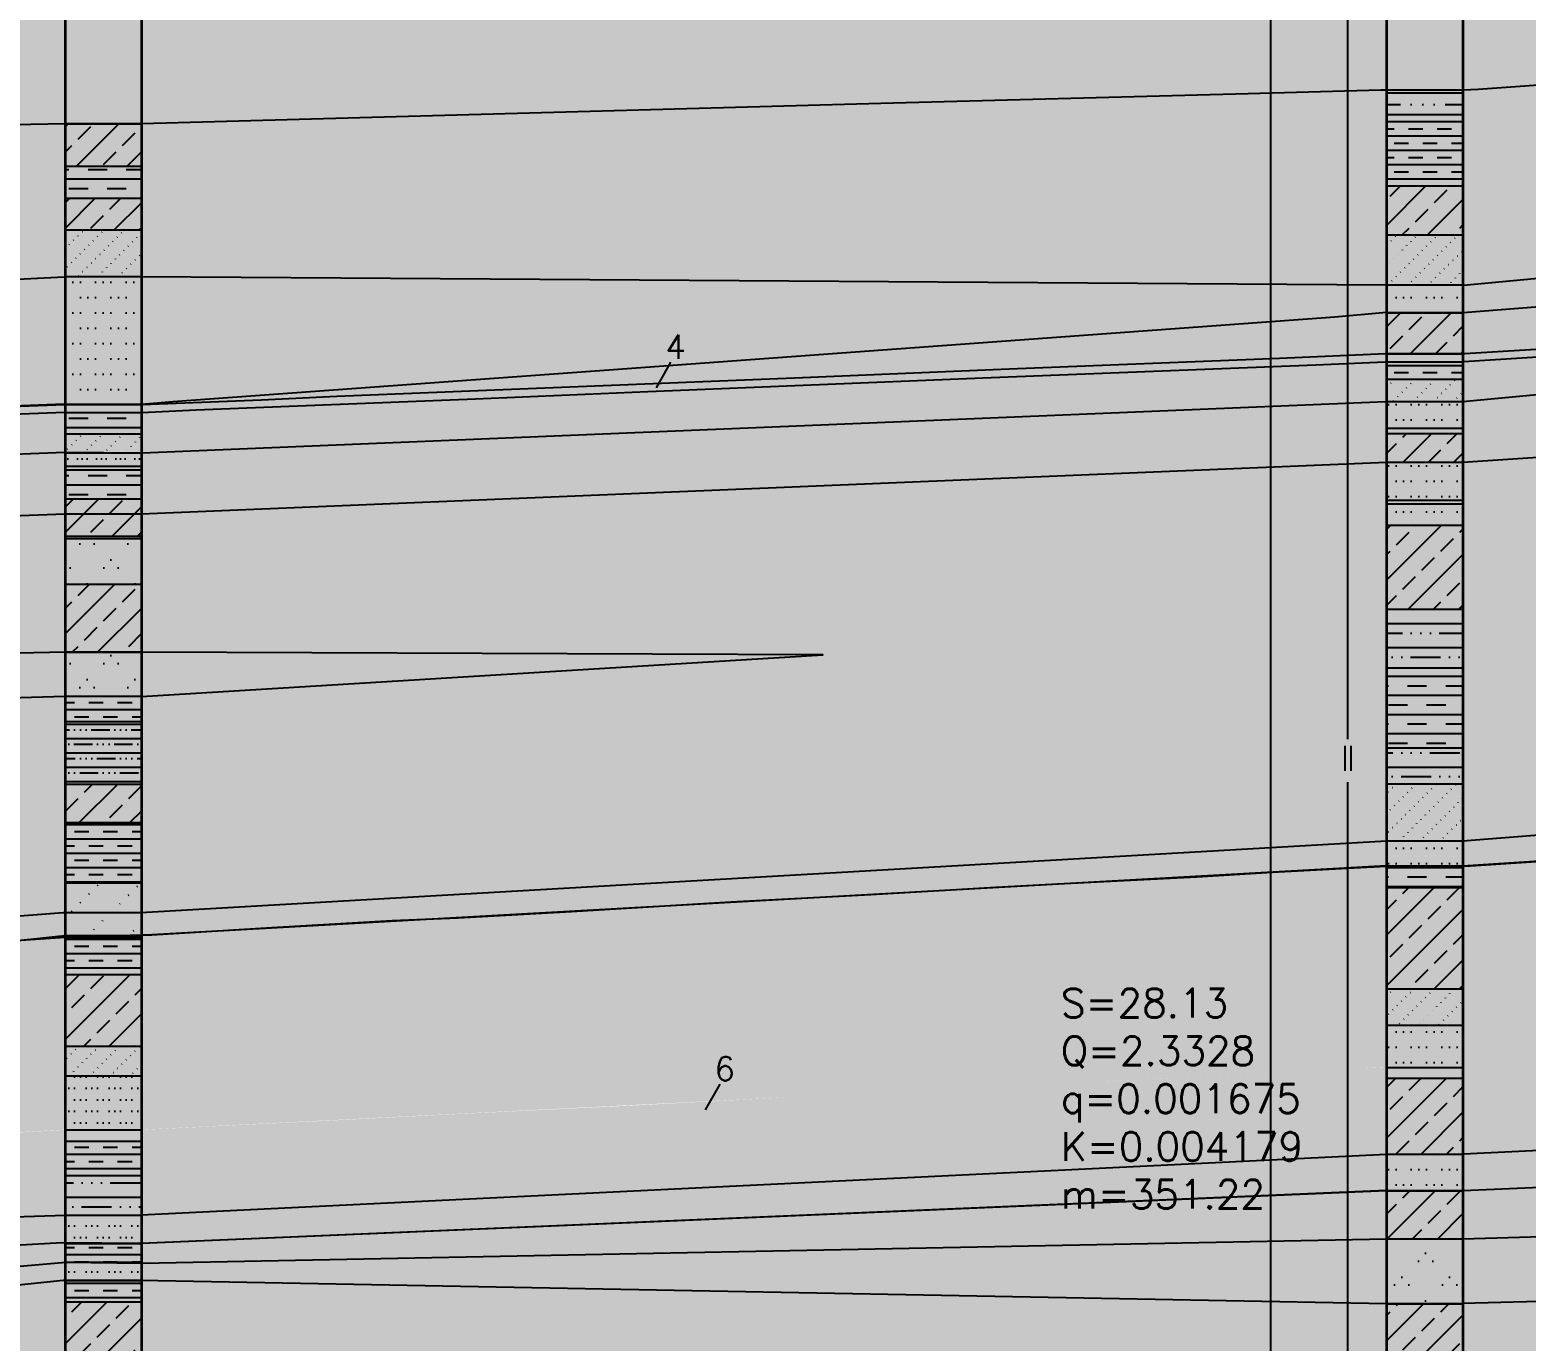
# Model space of a CAD drawing. Header units: millimetres. Extents: x 1392 to 3648, y 316 to 852.
# Drawn here: x 1518.6 to 1675.1, y 393.4 to 530.5 of the extents above; entities that cross this region are included whole.
import ezdxf

# ---------------------------------------------------------------- set-up
doc = ezdxf.new("R2010")
doc.units = ezdxf.units.MM
for name, color, linetype in [('图例', 250, 'Continuous'), ('地层', 5, 'Continuous'), ('基岩承压含水层', 131, 'Continuous'), ('煤层', 250, 'Continuous'), ('钻孔', 250, 'Continuous')]:
    doc.layers.add(name, color=color, linetype=linetype)
doc.layers.add('隔水层', color=21, linetype='Continuous', true_color=0xffab57)
doc.styles.get("Standard").update_dxf_attribs({"font": 'txt', "bigfont": 'gbcbig.shx'})
pattern_1 = [(45, (1387.0476, 310.902), (-2.65165, 2.65165), []), (45, (1389.6993, 310.902), (-2.65165, 2.65165), [1.875, -0.9375])]
pattern_2 = [(0, (1387.0476, 316.902), (0, 6), [6, 0]), (0, (1391.2476, 311.652), (0, 6), [1.5, -4.5]), (0, (1391.2476, 314.652), (0, 6), [1.5, -4.5]), (0, (1387.0476, 312.402), (0, 6), [6, 0]), (0, (1387.0476, 315.402), (0, 6), [6, 0]), (0, (1387.0476, 313.902), (0, 6), [6, 0]), (0, (1388.2476, 311.652), (0, 6), [1.5, -4.5]), (0, (1387.0476, 313.152), (0, 6), [1.2, -4.8]), (0, (1389.7476, 313.152), (0, 6), [1.5, -4.5]), (0, (1388.2476, 314.652), (0, 6), [1.5, -4.5]), (0, (1387.0476, 316.152), (0, 6), [1.2, -4.8]), (0, (1389.7476, 316.152), (0, 6), [1.5, -4.5]), (0, (1392.7476, 313.152), (0, 6), [0.3, -5.7]), (0, (1392.7476, 316.152), (0, 6), [0.3, -5.7])]
pattern_3 = [(0, (1387.6476, 311.802), (1.2, 1.2), [0, -2.4]), (0, (1388.2476, 311.802), (1.2, 1.2), [0, -2.4]), (0, (1388.8476, 311.802), (1.2, 1.2), [0, -2.4])]
pattern_4 = [(0, (1387.0476, 310.902), (0, 2.5), []), (0, (1389.0476, 312.402), (3, 2.5), [3, -4]), (0, (1393.0476, 312.402), (3, 2.5), [0, -1, 0, -1, 0, -1])]
pattern_5 = [(45, (1387.0476, 310.902), (-0.707107, 1.4142136), [0.04, -0.6])]
pattern_6 = [(0, (1388.7976, 311.732), (2.5, 2.5), [0, -5]), (0, (1390.2976, 311.732), (2.5, 2.5), [0, -5]), (0, (1389.5476, 312.562), (2.5, 2.5), [0, -5])]
pattern_7 = [(0, (1387.048, 318.902), (0, 8), [8, 0]), (0, (1392.648, 311.902), (0, 8), [2, -6]), (0, (1392.648, 315.902), (0, 8), [2, -6]), (0, (1387.048, 312.902), (0, 8), [8, 0]), (0, (1387.048, 316.902), (0, 8), [8, 0]), (0, (1387.048, 314.902), (0, 8), [8, 0]), (0, (1388.648, 311.902), (0, 8), [2, -6]), (0, (1387.048, 313.902), (0, 8), [1.6, -6.4]), (0, (1390.648, 313.902), (0, 8), [2, -6]), (0, (1388.648, 315.902), (0, 8), [2, -6]), (0, (1387.048, 317.902), (0, 8), [1.6, -6.4]), (0, (1390.648, 317.902), (0, 8), [2, -6]), (0, (1394.648, 313.902), (0, 8), [0.4, -7.6]), (0, (1394.648, 317.902), (0, 8), [0.4, -7.6])]
pattern_8 = [(0, (1387.8476, 312.102), (1.6, 1.6), [0, -3.2]), (0, (1388.6476, 312.102), (1.6, 1.6), [0, -3.2]), (0, (1389.4476, 312.102), (1.6, 1.6), [0, -3.2])]

msp = doc.modelspace()

# ---------------------------------------------------------------- hatches: boundary and pattern name
at = {"layer": '图例'}
h = msp.add_hatch(dxfattribs=at)
h.set_pattern_fill('ANSI33', color=256, scale=15, style=0)
h.set_pattern_definition(pattern_1)
h.paths.add_polyline_path([(1530.27, 520.67), (1522.25, 520.67), (1522.25, 516.25), (1530.27, 516.25)])
h = msp.add_hatch(dxfattribs=at)
h.set_pattern_fill('ANSI33', color=256, scale=15, style=0)
h.set_pattern_definition(pattern_1)
h.paths.add_polyline_path([(1660.45, 514.19), (1660.45, 509.06), (1668.49, 509.06), (1668.49, 514.19)])
h = msp.add_hatch(dxfattribs=at)
h.set_pattern_fill('ANSI33', color=256, scale=15, style=0)
h.set_pattern_definition(pattern_1)
h.paths.add_polyline_path([(1530.27, 509.58), (1530.27, 512.91), (1522.25, 512.91), (1522.25, 509.58)])
h = msp.add_hatch(dxfattribs=at)
h.set_pattern_fill('ANSI33', color=256, scale=15, style=0)
h.set_pattern_definition(pattern_1)
h.paths.add_polyline_path([(1668.49, 496.66), (1668.49, 500.92), (1660.45, 500.92), (1660.45, 496.66)])
h = msp.add_hatch(dxfattribs=at)
h.set_pattern_fill('ANSI33', color=256, scale=15, style=0)
h.set_pattern_definition(pattern_1)
h.paths.add_polyline_path([(1668.45, 485.28), (1668.49, 485.28), (1668.49, 488.3), (1660.45, 488.3), (1660.45, 485.28)])
h = msp.add_hatch(dxfattribs=at)
h.set_pattern_fill('ANSI33', color=256, scale=15, style=0)
h.set_pattern_definition(pattern_1)
h.paths.add_polyline_path([(1522.25, 481.47), (1522.25, 477.56), (1530.27, 477.56), (1530.27, 481.47)])
h = msp.add_hatch(dxfattribs=at)
h.set_pattern_fill('ANSI33', color=256, scale=15, style=0)
h.set_pattern_definition(pattern_1)
h.paths.add_polyline_path([(1660.45, 469.9), (1668.49, 469.9), (1668.49, 478.7), (1660.45, 478.7)])
h = msp.add_hatch(dxfattribs=at)
h.set_pattern_fill('ANSI33', color=256, scale=15, style=0)
h.set_pattern_definition(pattern_1)
h.paths.add_polyline_path([(1530.27, 465.4), (1530.27, 472.52), (1522.25, 472.52), (1522.25, 465.4)])
h = msp.add_hatch(dxfattribs=at)
h.set_pattern_fill('ANSI33', color=256, scale=15, style=0)
h.set_pattern_definition(pattern_1)
h.paths.add_polyline_path([(1530.27, 451.59), (1522.25, 451.59), (1522.25, 447.59), (1530.27, 447.59)])
h = msp.add_hatch(dxfattribs=at)
h.set_pattern_fill('ANSI33', color=256, scale=15, style=0)
h.set_pattern_definition(pattern_1)
h.paths.add_polyline_path([(1668.49, 430.21), (1668.49, 440.81), (1660.45, 440.81), (1660.45, 430.21)])
h = msp.add_hatch(dxfattribs=at)
h.set_pattern_fill('ANSI33', color=256, scale=15, style=0)
h.set_pattern_definition(pattern_1)
h.paths.add_polyline_path([(1530.27, 431.69), (1522.25, 431.69), (1522.25, 424.2), (1530.28, 424.2)])
h = msp.add_hatch(dxfattribs=at)
h.set_pattern_fill('ANSI33', color=256, scale=15, style=0)
h.set_pattern_definition(pattern_1)
h.paths.add_polyline_path([(1660.45, 412.91), (1668.49, 412.91), (1668.49, 420.87), (1660.45, 420.87)])
h = msp.add_hatch(dxfattribs=at)
h.set_pattern_fill('ANSI33', color=256, scale=15, style=0)
h.set_pattern_definition(pattern_1)
h.paths.add_polyline_path([(1660.45, 409.08), (1660.45, 404.06), (1668.49, 404.06), (1668.49, 409.08)])
h = msp.add_hatch(dxfattribs=at)
h.set_pattern_fill('ANSI33', color=256, scale=15, style=0)
h.set_pattern_definition(pattern_1)
h.paths.add_polyline_path([(1530.28, 391.94), (1530.28, 397.47), (1522.25, 397.47), (1522.25, 391.94)])
h = msp.add_hatch(dxfattribs=at)
h.set_pattern_fill('ANSI33', color=256, scale=15, style=0)
h.set_pattern_definition(pattern_1)
h.paths.add_polyline_path([(1668.49, 391.55), (1668.49, 397.27), (1660.45, 397.27), (1660.45, 391.55)])
at = {"layer": '基岩承压含水层'}
for points in [[(1474.77, 502.3), (1522.15, 504.67), (1530.25, 504.7), (1660.45, 503.85), (1668.5, 503.79), (1798.37, 516), (1806.55, 516), (2006.58, 521.87), (2014.07, 521.9), (2159.89, 531.09), (2167.95, 531.11), (2189.82, 531.08), (2197.89, 531.09), (2213.7, 531.32), (2214, 531.32), (2214, 527.36), (2190.83, 525.88), (2167.9, 524.41), (2159.87, 524.39), (2140.13, 523.48), (2112.61, 522.16), (2014.07, 517.39), (2006, 517.37), (1806.47, 511.11), (1798.44, 511.08), (1668.47, 500.92), (1660.44, 500.93), (1655.04, 500.47), (1579.6, 494.93), (1533.51, 491.6), (1530.25, 491.32), (1522.16, 491.34), (1474.77, 489.52)], [(1920.55, 509.02), (1798.49, 503.9), (1668.45, 491.62), (1660.37, 491.62), (1530.34, 486.27), (1522.22, 486.32), (1474.77, 484.49), (1474.77, 483.11), (1522.18, 484.88), (1530.25, 484.86), (1595.3, 486.86), (1648.97, 488.52), (1660.4, 488.84), (1668.48, 488.84), (1798.49, 498.31), (1806.55, 498.31)], [(2094.86, 506.98), (2014.04, 500.91), (2006.04, 500.91), (1806.49, 493.98), (1798.49, 493.98), (1668.45, 485.28), (1660.45, 485.28), (1530.25, 479.89), (1522.24, 479.88), (1474.76, 478.11), (1474.77, 467.16), (1522.24, 468.06), (1530.3, 468.11), (1660.45, 478.7), (1668.49, 478.68), (1798.49, 488.79), (1806.47, 488.79), (1918.35, 486.31), (1806.49, 476.1), (1798.4, 476.08), (1716.76, 470.72), (1798.49, 471.32), (1806.49, 471.32), (2005.93, 477.65), (2014.13, 477.71), (2094.16, 484.25)], [(2093.88, 475.25), (2014.05, 469.79), (2006.01, 469.79), (1806.49, 455.96), (1798.47, 455.95), (1668.45, 445.69), (1660.45, 445.69), (1530.18, 438.18), (1522.04, 438.18), (1474.77, 434.58), (1474.77, 432.35), (1522.25, 435.57), (1531.32, 435.87), (1660.47, 443.07), (1668.45, 443.05), (1798.49, 451.52), (1806.49, 451.52), (2006.06, 461.27), (2014.07, 461.3), (2093.88, 465.07)], [(1474.77, 464.42), (1474.77, 459.38), (1522.23, 460.82), (1530.26, 460.78), (1601.5, 465.14), (1530.25, 465.4), (1522.25, 465.4)], [(1474.77, 401), (1474.77, 405), (1522.3, 406.53), (1530.21, 406.56), (1660.47, 412.93), (1668.51, 412.94), (1798.49, 419.23), (1806.47, 419.2), (2006.04, 424.9), (2014.07, 424.87), (2094.82, 428.06), (2094.59, 424.79), (2013.94, 421.56), (2005.96, 421.62), (1806.54, 414.63), (1798.37, 414.69), (1668.47, 409.09), (1660.45, 409.08), (1530.25, 403.58), (1521.95, 403.64)], [(1474.77, 417.6), (1522.16, 421.12), (1530.28, 421.12), (1660.34, 426.4), (1668.5, 426.4), (1753.92, 427.63), (1668.52, 422), (1660.4, 422.01), (1530.25, 415.47), (1522.16, 415.47), (1474.77, 412.87)], [(1739.41, 406.16), (1668.45, 404.06), (1660.45, 404.06), (1530.32, 401.52), (1522.34, 401.61), (1474.77, 397.48), (1474.77, 394.79), (1522.05, 399.71), (1530.1, 399.71), (1660.45, 397.27), (1668.42, 397.29), (1739.24, 399.14)]]:
    msp.add_hatch(color=256, dxfattribs=at).paths.add_polyline_path(points)
at = {"layer": '煤层'}
for points in [[(1474.77, 519.75), (1474.77, 530.96), (1479.5, 531.03), (1484.59, 531.13), (1490.6, 531.26), (1498.77, 531.34), (1502.58, 531.45), (1504.75, 531.47), (1517.28, 531.67), (1522.11, 531.77), (1522.24, 531.77), (1530.27, 531.77), (1540.59, 532.07), (1560.6, 532.6), (1567.5, 532.77), (1575.49, 533.05), (1581.78, 533.14), (1584.52, 533.26), (1590.92, 533.46), (1592.89, 533.49), (1596.84, 533.6), (1602.76, 533.74), (1608.22, 533.91), (1609.98, 533.98), (1617.38, 534.15), (1624.55, 534.34), (1633.02, 534.62), (1638.28, 534.74), (1639.62, 534.77), (1647.3, 534.97), (1655.34, 535.17), (1657.48, 535.22), (1660.45, 535.27), (1668.5, 535.25), (1672.29, 535.49), (1677.79, 535.86), (1678.78, 535.91), (1683.58, 536.23), (1690.18, 536.66), (1695, 536.96), (1699.33, 537.29), (1706.41, 537.72), (1709.23, 537.94), (1715.19, 538.29), (1723.43, 538.85), (1752.88, 540.79), (1763.06, 541.46), (1768.36, 541.8), (1772.16, 542.06), (1782.97, 542.72), (1794.2, 543.5), (1798.36, 543.76), (1798.47, 543.72), (1806.5, 543.73), (1807.99, 543.85), (1824.44, 544.33), (1855.47, 545.42), (1871.22, 545.93), (1903.65, 546.88), (1917.38, 547.27), (1929.03, 547.75), (1935.72, 547.98), (1975.33, 549.28), (1999.87, 550.06), (2006.04, 550.21), (2014.08, 550.21), (2028.86, 550.39), (2050.85, 550.73), (2064.51, 550.89), (2066.79, 550.93), (2075, 551.04), (2084.07, 551.21), (2094.28, 551.26), (2098.32, 551.35), (2114.79, 551.58), (2123.57, 551.71), (2124.71, 551.74), (2139.65, 551.9), (2146.91, 551.96), (2153.53, 552.12), (2159.83, 552.2), (2168.02, 552.21), (2181.65, 550.69), (2182.88, 550.54), (2179.79, 550.47), (2172.98, 550.31), (2167.9, 550.17), (2159.88, 550.19), (2144.78, 549.1), (2135.72, 548.5), (2123.53, 547.65), (2122.71, 547.59), (2110.82, 546.74), (2100.24, 546.04), (2049.87, 542.57), (2025.54, 540.8), (2014.03, 540.04), (2005.93, 540.02), (2004.03, 539.95), (1986.88, 539.4), (1982.26, 539.25), (1916.69, 537.13), (1870.44, 535.63), (1849.39, 534.89), (1837.5, 534.47), (1832.54, 534.34), (1825.94, 534.12), (1806.5, 533.46), (1798.29, 533.43), (1795.8, 533.29), (1782.44, 532.33), (1778.02, 532.01), (1670.04, 524.27), (1668.52, 524.18), (1659.85, 524.2), (1645.99, 523.82), (1607.57, 522.8), (1530.27, 520.68), (1522.24, 520.67), (1476.12, 519.77)], [(1474.77, 488.66), (1474.77, 489.51), (1484.39, 489.86), (1497.09, 490.36), (1508.26, 490.78), (1522.21, 491.33), (1530.33, 491.32), (1542.79, 491.82), (1550.69, 492.2), (1598.53, 494.12), (1620.99, 495.05), (1649.28, 496.15), (1660.39, 496.66), (1668.66, 496.66), (1682.39, 497.49), (1745.7, 501.43), (1762.47, 502.44), (1793.18, 504.35), (1798.46, 504.64), (1806.52, 504.64), (1810.23, 504.83), (1828.67, 505.62), (1840.19, 506.19), (1847.69, 506.52), (1863.73, 507.23), (1877.3, 507.89), (1883.51, 508.17), (1912.06, 509.5), (1925.77, 509.97), (1955.55, 511.4), (1968.16, 511.95), (1971.22, 512.07), (2004.51, 513.57), (2006.04, 513.65), (2014.07, 513.7), (2015.94, 513.83), (2053.2, 516.54), (2107.61, 520.63), (2147.79, 523.5), (2150.6, 523.73), (2159.87, 524.39), (2167.9, 524.41), (2213.75, 527.34), (2214, 527.36), (2214, 526.56), (2213.14, 526.55), (2184.79, 524.78), (2172.41, 524.02), (2167.9, 523.66), (2159.85, 523.64), (2158.68, 523.59), (2112.59, 520.21), (2019.78, 513.27), (2014.05, 512.95), (2006.03, 512.93), (1960.6, 510.81), (1947.59, 510.28), (1929.05, 509.5), (1924.66, 509.21), (1911.37, 508.68), (1843.21, 505.56), (1835.69, 505.19), (1821.79, 504.59), (1818.76, 504.42), (1806.48, 503.86), (1798.47, 503.85), (1788.82, 503.22), (1781.24, 502.77), (1745.27, 500.56), (1702.76, 497.96), (1668.55, 495.78), (1660.32, 495.76), (1653.06, 495.45), (1619.1, 494.12), (1583.2, 492.64), (1565.17, 491.88), (1535.95, 490.71), (1530.27, 490.46), (1522.2, 490.47)], [(1474.77, 412.85), (1485.31, 413.44), (1508.71, 414.71), (1522.21, 415.45), (1530.28, 415.46), (1548.35, 416.35), (1564.73, 417.18), (1581.73, 418.01), (1611.56, 419.59), (1631.44, 420.55), (1648.89, 421.43), (1657.63, 421.87), (1660.39, 421.99), (1668.52, 422), (1706.16, 424.56), (1726.29, 425.75), (1741.67, 426.81), (1747.33, 427.17), (1753.92, 427.63), (1759.88, 428.01), (1774.67, 428.91), (1780.62, 429.37), (1797.53, 430.41), (1798.41, 430.46), (1806.69, 430.47), (1812.17, 430.71), (1862.69, 432.53), (1897.27, 433.89), (1945.49, 435.62), (1976.27, 436.7), (2001.55, 437.68), (2005.17, 437.79), (2006.06, 437.8), (2014.07, 437.81), (2039.46, 438.38), (2066.26, 439.01), (2076.35, 439.22), (2095.05, 439.65), (2095.05, 437.76), (2090.89, 437.71), (2058.43, 437.19), (2044.56, 437.05), (2025.73, 436.77), (2014.06, 436.53), (2005.92, 436.58), (2004.01, 436.54), (1915.53, 433.32), (1806.49, 429.37), (1798.47, 429.39), (1795.34, 429.19), (1668.5, 420.88), (1660.44, 420.84), (1655.81, 420.53), (1605.92, 418.09), (1530.28, 414.28), (1522.2, 414.24), (1476.69, 411.68), (1474.77, 411.57)]]:
    msp.add_hatch(color=256, dxfattribs=at).paths.add_polyline_path(points)
at = {"layer": '钻孔'}
h = msp.add_hatch(dxfattribs=at)
h.set_pattern_fill('WB09', color=256, scale=12, style=0, pattern_type=2)
h.set_pattern_definition([(0, (1387.0476, 310.902), (0, 3), []), (0, (1389.4476, 312.702), (3.6, 3), [3.6, -4.8]), (0, (1394.2476, 312.702), (3.6, 3), [0, -1.2, 0, -1.2, 0, -1.2])])
h.paths.add_polyline_path([(1660.45, 524.2), (1660.45, 521.65), (1668.49, 521.65), (1668.49, 524.18)])
h = msp.add_hatch(dxfattribs=at)
h.set_pattern_fill('XA01', color=256, scale=6, style=0, pattern_type=2)
h.set_pattern_definition(pattern_2)
h.paths.add_polyline_path([(1660.45, 521.65), (1660.45, 514.19), (1668.49, 514.19), (1668.49, 521.65)])
h = msp.add_hatch(dxfattribs=at)
h.set_pattern_fill('XA01', color=256, scale=8, style=0, pattern_type=2)
h.set_pattern_definition(pattern_7)
h.paths.add_polyline_path([(1522.25, 516.25), (1522.25, 512.91), (1530.27, 512.91), (1530.27, 516.25)])
h = msp.add_hatch(dxfattribs=at)
h.set_pattern_fill('Q111', color=256, scale=5, style=0, pattern_type=2)
h.set_pattern_definition(pattern_5)
h.paths.add_polyline_path([(1530.27, 504.7), (1530.27, 509.58), (1522.25, 509.58), (1522.25, 504.7)])
h = msp.add_hatch(dxfattribs=at)
h.set_pattern_fill('Q111', color=256, scale=5, style=0, pattern_type=2)
h.set_pattern_definition(pattern_5)
h.paths.add_polyline_path([(1660.45, 509.06), (1660.45, 503.85), (1668.49, 503.85), (1668.49, 509.06)])
h = msp.add_hatch(dxfattribs=at)
h.set_pattern_fill('QF03', color=256, scale=8, style=0, pattern_type=2)
h.set_pattern_definition(pattern_8)
h.paths.add_polyline_path([(1522.25, 491.31), (1530.27, 491.31), (1530.27, 504.7), (1522.25, 504.7)])
h = msp.add_hatch(dxfattribs=at)
h.set_pattern_fill('QF03', color=256, scale=8, style=0, pattern_type=2)
h.set_pattern_definition(pattern_8)
h.paths.add_polyline_path([(1668.49, 500.92), (1668.49, 503.85), (1660.45, 503.85), (1660.45, 500.92)])
h = msp.add_hatch(dxfattribs=at)
h.set_pattern_fill('XA01', color=256, scale=6, style=0, pattern_type=2)
h.set_pattern_definition(pattern_2)
h.paths.add_polyline_path([(1668.49, 493.98), (1668.49, 495.78), (1660.45, 495.76), (1660.45, 493.98)])
h = msp.add_hatch(dxfattribs=at)
h.set_pattern_fill('Q111', color=256, scale=5, style=0, pattern_type=2)
h.set_pattern_definition(pattern_5)
h.paths.add_polyline_path([(1668.49, 491.62), (1668.49, 493.98), (1660.45, 493.98), (1660.45, 491.62)])
h = msp.add_hatch(dxfattribs=at)
h.set_pattern_fill('QF03', color=256, scale=8, style=0, pattern_type=2)
h.set_pattern_definition(pattern_8)
h.paths.add_polyline_path([(1660.45, 491.62), (1660.45, 488.86), (1668.49, 488.86), (1668.49, 491.62)])
h = msp.add_hatch(dxfattribs=at)
h.set_pattern_fill('XA01', color=256, scale=8, style=0, pattern_type=2)
h.set_pattern_definition(pattern_7)
h.paths.add_polyline_path([(1522.25, 490.47), (1522.25, 488.26), (1530.27, 488.26), (1530.27, 490.47)])
h = msp.add_hatch(dxfattribs=at)
h.set_pattern_fill('Q111', color=256, scale=5, style=0, pattern_type=2)
h.set_pattern_definition(pattern_5)
h.paths.add_polyline_path([(1530.27, 486.28), (1530.27, 488.26), (1522.25, 488.26), (1522.25, 486.28)])
for points in [[(1668.49, 488.3), (1668.49, 488.86), (1660.45, 488.86), (1660.45, 488.3)], [(1522.25, 484.86), (1530.27, 484.86), (1530.27, 484.46), (1522.25, 484.46)], [(1660.45, 481.32), (1660.45, 480.92), (1668.49, 480.92), (1668.49, 481.32)], [(1530.27, 477.56), (1522.25, 477.56), (1522.25, 477.27), (1530.27, 477.27)], [(1522.24, 435.8), (1530.27, 435.8), (1530.27, 435.56), (1522.24, 435.56)]]:
    msp.add_hatch(color=256, dxfattribs=at).paths.add_polyline_path(points)
h = msp.add_hatch(dxfattribs=at)
h.set_pattern_fill('QF03', color=256, scale=5, style=0, pattern_type=2)
h.set_pattern_definition([(0, (1387.5476, 311.652), (1, 1), [0, -2]), (0, (1388.0476, 311.652), (1, 1), [0, -2]), (0, (1388.5476, 311.652), (1, 1), [0, -2])])
h.paths.add_polyline_path([(1530.27, 484.86), (1530.27, 486.28), (1522.25, 486.28), (1522.25, 484.86)])
h = msp.add_hatch(dxfattribs=at)
h.set_pattern_fill('QF03', color=256, scale=8, style=0, pattern_type=2)
h.set_pattern_definition(pattern_8)
h.paths.add_polyline_path([(1668.49, 481.32), (1668.49, 485.28), (1660.45, 485.28), (1660.45, 481.32)])
h = msp.add_hatch(dxfattribs=at)
h.set_pattern_fill('XA01', color=256, scale=8, style=0, pattern_type=2)
h.set_pattern_definition(pattern_7)
h.paths.add_polyline_path([(1530.27, 481.47), (1530.27, 484.46), (1522.25, 484.46), (1522.25, 481.47)])
h = msp.add_hatch(dxfattribs=at)
h.set_pattern_fill('QF03', color=256, scale=8, style=0, pattern_type=2)
h.set_pattern_definition(pattern_8)
h.paths.add_polyline_path([(1668.49, 478.7), (1668.49, 480.92), (1660.45, 480.92), (1660.45, 478.7)])
h = msp.add_hatch(dxfattribs=at)
h.set_pattern_fill('QF04', color=256, scale=10, style=0, pattern_type=2)
h.set_pattern_definition(pattern_6)
h.paths.add_polyline_path([(1530.27, 472.52), (1530.27, 477.27), (1522.25, 477.27), (1522.25, 472.52)])
h = msp.add_hatch(dxfattribs=at)
h.set_pattern_fill('WB09', color=256, scale=10, style=0, pattern_type=2)
h.set_pattern_definition(pattern_4)
h.paths.add_polyline_path([(1660.45, 463.77), (1668.49, 463.77), (1668.49, 469.9), (1660.45, 469.9)])
h = msp.add_hatch(dxfattribs=at)
h.set_pattern_fill('QF04', color=256, scale=10, style=0, pattern_type=2)
h.set_pattern_definition(pattern_6)
h.paths.add_polyline_path([(1522.25, 465.4), (1522.25, 460.8), (1530.27, 460.8), (1530.27, 465.4)])
h = msp.add_hatch(dxfattribs=at)
h.set_pattern_fill('XA01', color=256, scale=8, style=0, pattern_type=2)
h.set_pattern_definition(pattern_7)
h.paths.add_polyline_path([(1660.45, 463.77), (1660.45, 455.4), (1668.49, 455.4), (1668.49, 463.77)])
h = msp.add_hatch(dxfattribs=at)
h.set_pattern_fill('XA01', color=256, scale=6, style=0, pattern_type=2)
h.set_pattern_definition(pattern_2)
h.paths.add_polyline_path([(1530.27, 458.15), (1530.27, 460.8), (1522.25, 460.8), (1522.25, 458.15)])
h = msp.add_hatch(dxfattribs=at)
h.set_pattern_fill('WB09', color=256, scale=6, style=0, pattern_type=2)
h.set_pattern_definition([(0, (1387.0476, 310.902), (0, 1.5), []), (0, (1388.2476, 311.802), (1.8, 1.5), [1.8, -2.4]), (0, (1390.6476, 311.802), (1.8, 1.5), [0, -0.6, 0, -0.6, 0, -0.6])])
h.paths.add_polyline_path([(1530.27, 451.59), (1530.27, 458.15), (1522.25, 458.15), (1522.25, 451.59)])
h = msp.add_hatch(dxfattribs=at)
h.set_pattern_fill('WB09', color=256, scale=10, style=0, pattern_type=2)
h.set_pattern_definition(pattern_4)
h.paths.add_polyline_path([(1668.49, 451.65), (1668.49, 455.4), (1660.45, 455.4), (1660.45, 451.65)])
h = msp.add_hatch(dxfattribs=at)
h.set_pattern_fill('Q111', color=256, scale=5, style=0, pattern_type=2)
h.set_pattern_definition(pattern_5)
h.paths.add_polyline_path([(1660.45, 451.65), (1660.45, 445.69), (1668.49, 445.69), (1668.49, 451.65)])
h = msp.add_hatch(dxfattribs=at)
h.set_pattern_fill('XA01', color=256, scale=6, style=0, pattern_type=2)
h.set_pattern_definition(pattern_2)
h.paths.add_polyline_path([(1530.27, 447.59), (1522.25, 447.59), (1522.25, 441.3), (1530.27, 441.3)])
h = msp.add_hatch(dxfattribs=at)
h.set_pattern_fill('QF03', color=256, scale=8, style=0, pattern_type=2)
h.set_pattern_definition(pattern_8)
h.paths.add_polyline_path([(1668.49, 443.05), (1668.49, 445.69), (1660.45, 445.69), (1660.45, 443.05)])
h = msp.add_hatch(dxfattribs=at)
h.set_pattern_fill('XA01', color=256, scale=8, style=0, pattern_type=2)
h.set_pattern_definition(pattern_7)
h.paths.add_polyline_path([(1668.49, 440.81), (1668.49, 443.04), (1660.45, 443.03), (1660.45, 440.81)])
h = msp.add_hatch(dxfattribs=at)
h.set_pattern_fill('Q111', color=256, scale=10, style=0, pattern_type=2)
h.set_pattern_definition([(45, (1387.0476, 310.902), (-1.414214, 2.828427), [0.08, -1.2])])
h.paths.add_polyline_path([(1522.25, 441.3), (1522.25, 435.8), (1530.27, 435.81), (1530.27, 435.81), (1530.27, 441.3)])
h = msp.add_hatch(dxfattribs=at)
h.set_pattern_fill('XA01', color=256, scale=6, style=0, pattern_type=2)
h.set_pattern_definition(pattern_2)
h.paths.add_polyline_path([(1530.27, 431.69), (1530.27, 435.56), (1522.25, 435.56), (1522.25, 431.69)])
h = msp.add_hatch(dxfattribs=at)
h.set_pattern_fill('Q111', color=256, scale=5, style=0, pattern_type=2)
h.set_pattern_definition(pattern_5)
h.paths.add_polyline_path([(1668.49, 426.42), (1668.49, 430.21), (1660.45, 430.21), (1660.45, 426.42)])
h = msp.add_hatch(dxfattribs=at)
h.set_pattern_fill('QF03', color=256, scale=8, style=0, pattern_type=2)
h.set_pattern_definition(pattern_8)
h.paths.add_polyline_path([(1668.49, 421.97), (1668.49, 426.42), (1660.45, 426.42), (1660.45, 421.97)])
h = msp.add_hatch(dxfattribs=at)
h.set_pattern_fill('Q111', color=256, scale=5, style=0, pattern_type=2)
h.set_pattern_definition(pattern_5)
h.paths.add_polyline_path([(1522.25, 424.2), (1522.25, 421.11), (1530.28, 421.11), (1530.28, 424.2)])
h = msp.add_hatch(dxfattribs=at)
h.set_pattern_fill('QF03', color=256, scale=6, style=0, pattern_type=2)
h.set_pattern_definition(pattern_3)
h.paths.add_polyline_path([(1522.25, 421.11), (1522.25, 415.46), (1530.28, 415.46), (1530.28, 421.11)])
h = msp.add_hatch(dxfattribs=at)
h.set_pattern_fill('XA01', color=256, scale=6, style=0, pattern_type=2)
h.set_pattern_definition(pattern_2)
h.paths.add_polyline_path([(1522.25, 414.26), (1522.25, 410.67), (1530.28, 410.67), (1530.28, 414.26)])
h = msp.add_hatch(dxfattribs=at)
h.set_pattern_fill('QF03', color=256, scale=8, style=0, pattern_type=2)
h.set_pattern_definition(pattern_8)
h.paths.add_polyline_path([(1660.45, 412.91), (1660.45, 409.08), (1668.49, 409.08), (1668.49, 412.91)])
h = msp.add_hatch(dxfattribs=at)
h.set_pattern_fill('WB09', color=256, scale=10, style=0, pattern_type=2)
h.set_pattern_definition(pattern_4)
h.paths.add_polyline_path([(1522.25, 410.67), (1522.25, 406.55), (1530.28, 406.55), (1530.28, 410.67)])
h = msp.add_hatch(dxfattribs=at)
h.set_pattern_fill('QF03', color=256, scale=6, style=0, pattern_type=2)
h.set_pattern_definition(pattern_3)
h.paths.add_polyline_path([(1530.28, 403.58), (1530.28, 406.55), (1522.25, 406.55), (1522.25, 403.58)])
h = msp.add_hatch(dxfattribs=at)
h.set_pattern_fill('QF04', color=256, scale=10, style=0, pattern_type=2)
h.set_pattern_definition(pattern_6)
h.paths.add_polyline_path([(1668.49, 404.06), (1660.45, 404.06), (1660.45, 397.27), (1668.49, 397.27)])
h = msp.add_hatch(dxfattribs=at)
h.set_pattern_fill('XA01', color=256, scale=6, style=0, pattern_type=2)
h.set_pattern_definition(pattern_2)
h.paths.add_polyline_path([(1530.28, 401.6), (1530.28, 403.58), (1522.25, 403.58), (1522.25, 401.6)])
h = msp.add_hatch(dxfattribs=at)
h.set_pattern_fill('QF03', color=256, scale=6, style=0, pattern_type=2)
h.set_pattern_definition(pattern_3)
h.paths.add_polyline_path([(1522.25, 401.6), (1522.25, 399.71), (1530.28, 399.71), (1530.28, 401.6)])
h = msp.add_hatch(dxfattribs=at)
h.set_pattern_fill('XA01', color=256, scale=6, style=0, pattern_type=2)
h.set_pattern_definition(pattern_2)
h.paths.add_polyline_path([(1522.25, 399.71), (1522.25, 397.47), (1530.28, 397.47), (1530.28, 399.71)])
at = {"layer": '隔水层'}
for points in [[(2006.58, 521.87), (2014.07, 521.9), (2159.89, 531.09), (2167.95, 531.11), (2189.82, 531.08), (2197.89, 531.09), (2213.7, 531.32), (2214, 531.32), (2214, 534.6), (2209.97, 534.55), (2197.87, 534.36), (2189.87, 534.35), (2167.88, 534.92), (2159.88, 534.94), (2149.21, 534.81), (2159.86, 535.77), (2167.89, 535.79), (2189.91, 539.23), (2213.76, 539.46), (2214, 551.12), (2201.08, 550.86), (2197.91, 550.72), (2188.03, 550.71), (2182.88, 550.54), (2179.79, 550.47), (2172.98, 550.31), (2167.9, 550.17), (2159.88, 550.19), (2144.78, 549.1), (2135.71, 548.5), (2123.53, 547.65), (2122.71, 547.59), (2110.82, 546.74), (2100.24, 546.04), (2049.87, 542.57), (2025.54, 540.8), (2014.03, 540.04), (2005.93, 540.02), (2004.03, 539.95), (1986.88, 539.4), (1982.26, 539.25), (1916.69, 537.13), (1870.44, 535.63), (1849.39, 534.89), (1837.5, 534.47), (1832.54, 534.34), (1825.94, 534.12), (1806.5, 533.46), (1798.29, 533.43), (1795.8, 533.29), (1782.44, 532.33), (1778.02, 532.01), (1670.04, 524.27), (1668.52, 524.18), (1659.85, 524.2), (1645.99, 523.82), (1607.57, 522.8), (1530.27, 520.68), (1522.24, 520.67), (1476.12, 519.77), (1474.77, 519.75), (1474.77, 502.3), (1522.15, 504.67), (1530.25, 504.7), (1660.45, 503.85), (1668.5, 503.79), (1798.37, 516), (1806.55, 516)], [(2159.89, 511.86), (2167.89, 511.84), (2214, 514.38), (2214, 526.56), (2190.87, 525.13), (2167.89, 523.67), (2159.79, 523.65), (2019.78, 513.27), (2014.1, 512.94), (2006.03, 512.93), (1960.6, 510.81), (1920.55, 509.02), (1806.55, 498.31), (1798.49, 498.31), (1668.48, 488.84), (1660.4, 488.84), (1648.97, 488.52), (1595.3, 486.86), (1530.25, 484.86), (1522.18, 484.88), (1474.77, 483.11), (1474.76, 478.11), (1522.25, 479.89), (1530.25, 479.89), (1660.55, 485.25), (1668.45, 485.28), (1798.5, 494), (1806.51, 493.97), (2006.03, 500.94), (2014.04, 500.91)], [(2147.79, 523.51), (2150.6, 523.73), (2159.88, 524.4), (2140.13, 523.49), (2112.62, 522.17), (2014.07, 517.4), (2006.01, 517.38), (1806.47, 511.12), (1798.44, 511.08), (1668.47, 500.93), (1660.44, 500.93), (1655.04, 500.48), (1579.6, 494.93), (1533.52, 491.6), (1530.3, 491.33), (1530.33, 491.33), (1542.8, 491.82), (1550.7, 492.21), (1598.54, 494.13), (1621, 495.06), (1649.28, 496.16), (1660.39, 496.67), (1668.66, 496.66), (1682.39, 497.49), (1745.7, 501.44), (1762.47, 502.45), (1793.18, 504.36), (1798.46, 504.65), (1806.52, 504.65), (1810.23, 504.83), (1828.67, 505.62), (1840.2, 506.2), (1847.69, 506.53), (1863.73, 507.23), (1877.3, 507.9), (1883.52, 508.18), (1912.06, 509.51), (1925.78, 509.98), (1955.55, 511.41), (1968.16, 511.96), (1971.22, 512.08), (2004.51, 513.58), (2006.05, 513.65), (2014.07, 513.7), (2015.94, 513.83), (2053.2, 516.55), (2107.61, 520.64)], [(1660.37, 491.61), (1668.45, 491.6), (1796.84, 503.73), (1788.82, 503.21), (1781.24, 502.75), (1745.27, 500.54), (1702.76, 497.94), (1668.56, 495.76), (1660.32, 495.74), (1653.06, 495.44), (1619.1, 494.1), (1583.2, 492.62), (1565.17, 491.86), (1535.95, 490.69), (1530.27, 490.45), (1522.2, 490.46), (1474.77, 488.64), (1474.77, 484.48), (1522.22, 486.3), (1530.34, 486.26)], [(1474.77, 467.16), (1522.24, 468.06), (1530.3, 468.11), (1660.45, 478.7), (1668.49, 478.68), (1798.49, 488.79), (1806.47, 488.79), (1918.35, 486.31), (1806.49, 476.1), (1798.4, 476.08), (1716.76, 470.72), (1798.49, 471.32), (1806.49, 471.32), (2005.93, 477.65), (2014.13, 477.71), (2094.16, 484.25), (2093.88, 475.25), (2014.05, 469.79), (2006.01, 469.79), (1806.59, 455.95), (1798.47, 455.95), (1668.74, 445.74), (1660.45, 445.69), (1530.18, 438.18), (1474.77, 434.58), (1474.77, 459.38), (1522.25, 460.8), (1530.25, 460.8), (1601.5, 465.14), (1530.25, 465.4), (1522.25, 465.4), (1474.77, 464.42)], [(1897.27, 433.87), (1945.48, 435.6), (1976.27, 436.67), (2001.55, 437.65), (2005.17, 437.76), (2006.06, 437.78), (2014.06, 437.78), (2039.46, 438.35), (2066.26, 438.99), (2076.35, 439.2), (2095.05, 439.63), (2094.97, 450.26), (2014.02, 447.19), (2006.07, 447.21), (1806.51, 435.88), (1798.4, 435.84), (1732.97, 436.08), (1798.49, 438.11), (1806.49, 438.11), (1906.07, 446.23), (1806.49, 444.53), (1798.43, 444.59), (1757.97, 442.48), (1798.44, 446.55), (1806.49, 446.53), (2006.11, 453.09), (2014.11, 453.09), (2094.43, 457.04), (2093.88, 465.05), (2014.06, 461.28), (2006.05, 461.25), (1806.49, 451.5), (1798.49, 451.5), (1668.45, 443.02), (1660.47, 443.04), (1531.32, 435.85), (1522.24, 435.54), (1474.77, 432.32), (1474.77, 417.57), (1522.16, 421.09), (1530.27, 421.09), (1660.34, 426.37), (1668.5, 426.37), (1753.92, 427.61), (1759.88, 427.99), (1774.67, 428.89), (1780.62, 429.34), (1797.53, 430.39), (1798.4, 430.43), (1806.69, 430.44), (1812.17, 430.68), (1862.69, 432.51)], [(2095.05, 437.76), (2090.89, 437.71), (2058.43, 437.19), (2044.56, 437.05), (2025.73, 436.77), (2014.06, 436.53), (2005.92, 436.58), (2004.01, 436.54), (1915.53, 433.32), (1806.49, 429.37), (1798.47, 429.39), (1795.34, 429.19), (1668.5, 420.88), (1660.44, 420.84), (1655.81, 420.53), (1605.92, 418.09), (1530.28, 414.28), (1522.2, 414.24), (1476.69, 411.68), (1474.77, 411.57), (1474.77, 405), (1522.3, 406.53), (1530.21, 406.56), (1660.47, 412.93), (1668.51, 412.94), (1798.49, 419.23), (1806.47, 419.2), (2006.04, 424.9), (2014.07, 424.87), (2094.82, 428.06)], [(1739.41, 406.16), (1739.41, 412.13), (1668.47, 409.09), (1660.41, 409.1), (1530.25, 403.58), (1521.95, 403.64), (1474.77, 401), (1474.77, 397.48), (1522.34, 401.61), (1530.32, 401.52), (1660.45, 404.06), (1668.45, 404.06)], [(1474.77, 394.79), (1474.77, 384.37), (1493.13, 385.1), (1517.32, 386.06), (1522.12, 386.27), (1530.12, 386.27), (1660.45, 383.92), (1668.45, 383.92), (1739.24, 386.09), (1739.24, 399.14), (1668.42, 397.29), (1660.45, 397.27), (1530.1, 399.71), (1522.05, 399.71)]]:
    msp.add_hatch(color=256, dxfattribs=at).paths.add_polyline_path(points)

# ---------------------------------------------------------------- linework, layer by layer
at = {"layer": '地层'}
msp.add_lwpolyline([(1516.34, 435.17), (1522.24, 435.8), (1530.27, 435.81), (1531.32, 435.87), (1543.87, 436.61), (1556.46, 437.35), (1563.35, 437.63), (1575.23, 438.3), (1591.88, 439.32), (1606.51, 440.06), (1619.59, 440.84), (1626.03, 441.17), (1640.62, 441.91), (1648.49, 442.4), (1657.72, 442.89), (1660.45, 443.03), (1668.49, 443.04), (1669.25, 443.08), (1680.9, 443.84)], dxfattribs=at)
at = {"layer": '基岩承压含水层'}
for points, elevation in [([(1474.77, 502.3), (1522.15, 504.67), (1530.25, 504.7), (1660.45, 503.85), (1668.5, 503.79), (1798.37, 516), (1806.55, 516), (2006.58, 521.87)], 67), ([(2006, 517.37), (1806.47, 511.11), (1798.44, 511.08), (1668.47, 500.92), (1660.44, 500.93), (1655.04, 500.47), (1579.6, 494.93), (1533.51, 491.6), (1530.25, 491.32), (1522.16, 491.34), (1474.77, 489.52), (1474.77, 502.3)], 67), ([(1474.77, 484.49), (1522.22, 486.32), (1530.34, 486.27), (1660.37, 491.62), (1668.45, 491.62), (1798.49, 503.9), (1920.55, 509.02)], 96), ([(1474.77, 467.16), (1474.76, 478.11), (1522.24, 479.88), (1530.25, 479.89), (1660.45, 485.28), (1668.45, 485.28), (1798.49, 493.98), (1806.49, 493.98), (2006.04, 500.91), (2014.04, 500.91), (2094.86, 506.98)], 117), ([(2093.89, 465.07), (2014.07, 461.3), (2006.06, 461.27), (1806.49, 451.52), (1798.49, 451.52), (1668.45, 443.05), (1660.47, 443.07), (1531.32, 435.87), (1522.25, 435.57), (1474.77, 432.35), (1474.77, 434.58), (1522.04, 438.18), (1530.18, 438.18), (1660.45, 445.69), (1668.45, 445.69), (1798.47, 455.95), (1806.49, 455.96), (2006.01, 469.79), (2014.05, 469.79), (2093.88, 475.25), (2093.88, 465.07)], 117), ([(2093.89, 465.07), (2014.07, 461.3), (2006.06, 461.27), (1806.49, 451.52), (1798.49, 451.52), (1668.45, 443.05), (1660.47, 443.07), (1531.32, 435.87), (1522.25, 435.57), (1474.77, 432.35), (1474.77, 434.58), (1522.04, 438.18), (1530.18, 438.18), (1660.45, 445.69), (1668.45, 445.69), (1798.47, 455.95), (1806.49, 455.96), (2006.01, 469.79), (2014.05, 469.79), (2093.88, 475.25), (2093.88, 465.07)], 117), ([(1474.77, 464.42), (1474.77, 459.38), (1522.23, 460.82), (1530.26, 460.78), (1601.5, 465.14), (1530.25, 465.4), (1522.25, 465.4), (1474.77, 464.42)], 119), ([(1474.77, 401), (1474.77, 405), (1522.3, 406.53), (1530.21, 406.56), (1660.47, 412.93), (1668.51, 412.94), (1798.49, 419.23), (1806.47, 419.2), (2006.04, 424.9), (2014.07, 424.87), (2094.82, 428.06), (2094.59, 424.79), (2013.94, 421.56), (2005.96, 421.62), (1806.54, 414.63), (1798.37, 414.69), (1668.47, 409.09), (1660.45, 409.08), (1530.25, 403.58), (1521.95, 403.64), (1474.77, 401)], 142)]:
    msp.add_lwpolyline(points, dxfattribs=dict(at, elevation=elevation))
at = {"layer": '煤层'}
for p, q in [((1584.09, 493.08), (1585.61, 495.76)), ((1589.24, 417.56), (1590.76, 420.25))]:
    msp.add_line(p, q, dxfattribs=at)
for points in [[(1778.02, 532.01), (1670.04, 524.27), (1668.52, 524.18), (1659.85, 524.2), (1645.99, 523.82), (1607.57, 522.8), (1530.27, 520.68), (1522.24, 520.67), (1476.12, 519.77), (1474.77, 519.75), (1474.77, 530.96)], [(1781.24, 502.77), (1745.27, 500.56), (1702.76, 497.96), (1668.55, 495.78), (1660.32, 495.76), (1653.06, 495.45), (1619.1, 494.12), (1583.2, 492.64), (1565.17, 491.88), (1535.95, 490.71), (1530.27, 490.46), (1522.2, 490.47), (1474.77, 488.66)], [(1508.26, 490.78), (1522.21, 491.33), (1530.33, 491.32), (1542.79, 491.82), (1550.69, 492.2), (1598.53, 494.12), (1620.99, 495.05), (1649.28, 496.15), (1660.39, 496.66), (1668.66, 496.66), (1682.39, 497.49), (1745.7, 501.43), (1762.47, 502.44)]]:
    msp.add_lwpolyline(points, dxfattribs=at)
at = {"layer": '钻孔'}
for p, q in [((1660.45, 524.22, 1), (1668.49, 524.22, 1)), ((1660.45, 524.22, 1), (1668.49, 524.22, 1)), ((1660.45, 521.65, 1), (1668.49, 521.65, 1)), ((1522.24, 520.67), (1530.27, 520.67)), ((1522.25, 516.25, 1), (1530.27, 516.25, 1)), ((1660.45, 514.19, 1), (1668.49, 514.19, 1)), ((1522.25, 512.91, 1), (1530.27, 512.91, 1)), ((1522.25, 509.58, 1), (1530.27, 509.58, 1)), ((1660.45, 509.06, 1), (1668.49, 509.06, 1)), ((1660.45, 503.85, 1), (1668.49, 503.85, 1)), ((1660.45, 500.92, 1), (1668.49, 500.92, 1)), ((1660.45, 496.63, 1), (1668.49, 496.63, 1)), ((1660.45, 493.98, 1), (1668.49, 493.98, 1)), ((1660.45, 491.62, 1), (1668.49, 491.62, 1)), ((1522.25, 490.47, 1), (1530.27, 490.47, 1)), ((1522.25, 488.26, 1), (1530.27, 488.26, 1)), ((1660.45, 488.86, 1), (1668.49, 488.86, 1)), ((1660.45, 488.3, 1), (1668.49, 488.3, 1)), ((1522.25, 486.28, 1), (1530.27, 486.28, 1)), ((1660.45, 485.28, 1), (1668.49, 485.28, 1)), ((1522.25, 481.47, 1), (1530.27, 481.47, 1)), ((1660.45, 481.32, 1), (1668.49, 481.32, 1)), ((1660.45, 480.92, 1), (1668.49, 480.92, 1)), ((1660.45, 478.7, 1), (1668.49, 478.7, 1)), ((1522.25, 472.52, 1), (1530.27, 472.52, 1)), ((1660.45, 469.9, 1), (1668.49, 469.9, 1)), ((1522.25, 465.4, 1), (1530.27, 465.4, 1)), ((1660.45, 463.77, 1), (1668.49, 463.77, 1)), ((1522.25, 460.8, 1), (1530.27, 460.8, 1)), ((1522.25, 458.15, 1), (1530.27, 458.15, 1)), ((1660.45, 455.4, 1), (1668.49, 455.4, 1)), ((1530.27, 451.59, 1), (1522.25, 451.59, 1)), ((1660.45, 451.65, 1), (1668.49, 451.65, 1)), ((1522.22, 447.59, 1), (1530.25, 447.59, 1)), ((1660.45, 445.69, 1), (1668.49, 445.69, 1)), ((1660.45, 443.05, 1), (1668.49, 443.05, 1)), ((1522.25, 441.3, 1), (1530.27, 441.3, 1)), ((1660.45, 440.81, 1), (1668.49, 440.81, 1)), ((1522.25, 431.69, 1), (1530.27, 431.69, 1)), ((1660.45, 430.21, 1), (1668.49, 430.21, 1)), ((1660.45, 426.42, 1), (1668.49, 426.42, 1)), ((1522.25, 424.2, 1), (1530.28, 424.2, 1)), ((1522.25, 421.11, 1), (1530.28, 421.11, 1)), ((1660.45, 421.97, 1), (1668.49, 421.97, 1)), ((1660.45, 420.87, 1), (1668.49, 420.87, 1)), ((1522.25, 415.46, 1), (1530.28, 415.46, 1)), ((1522.25, 414.26, 1), (1530.28, 414.26, 1)), ((1660.45, 412.91, 1), (1668.49, 412.91, 1)), ((1522.25, 410.67, 1), (1530.28, 410.67, 1)), ((1660.45, 409.08, 1), (1668.49, 409.08, 1)), ((1522.25, 406.55, 1), (1530.28, 406.55, 1)), ((1660.45, 404.06, 1), (1668.49, 404.06, 1)), ((1522.25, 403.58, 1), (1530.28, 403.58, 1)), ((1522.25, 401.6, 1), (1530.28, 401.6, 1)), ((1522.25, 399.71, 1), (1530.28, 399.71, 1)), ((1522.25, 397.47, 2), (1530.28, 397.47, 2)), ((1660.45, 397.27, 1), (1668.49, 397.27, 1))]:
    msp.add_line(p, q, dxfattribs=at)
at = {"layer": '钻孔', "linetype": 'Continuous', "lineweight": 35}
for points, elevation in [([(1526.25, 802.54), (1522.25, 794.52), (1522.25, 330.45), (1530.28, 330.44), (1530.25, 794.52), (1526.25, 802.54)], 100), ([(1660.45, 774.08), (1660.45, 333.77), (1668.49, 333.77), (1668.49, 774.08)], 2)]:
    msp.add_lwpolyline(points, dxfattribs=dict(at, elevation=elevation))
at = {"layer": '钻孔'}
msp.add_lwpolyline([(1648.37, 333.77), (1648.37, 727.52)], dxfattribs=at)
for points, elevation in [([(1656.36, 535.89), (1656.36, 456.3)], 221), ([(1660.45, 495.79), (1668.49, 495.79)], 1), ([(1656.36, 451.82), (1656.36, 333.77)], 221)]:
    msp.add_lwpolyline(points, dxfattribs=dict(at, elevation=elevation))
at = {"layer": '钻孔', "elevation": 1}
for points in [[(1522.25, 504.7), (1530.27, 504.7), (1530.27, 491.31), (1522.25, 491.31)], [(1522.25, 484.86), (1530.27, 484.86), (1530.27, 484.46), (1522.25, 484.46)]]:
    msp.add_lwpolyline(points, close=True, dxfattribs=at)
at = {"layer": '钻孔'}
for points in [[(1522.25, 477.56), (1530.27, 477.56), (1530.27, 477.27), (1522.25, 477.27)], [(1522.24, 435.8), (1530.27, 435.8), (1530.27, 435.56), (1522.24, 435.56)]]:
    msp.add_lwpolyline(points, close=True, dxfattribs=at)
at = {"layer": '隔水层'}
for points, elevation in [([(1739.41, 406.16), (1739.41, 412.13), (1668.47, 409.09), (1660.41, 409.1), (1530.25, 403.58), (1521.95, 403.64), (1474.77, 401), (1474.77, 397.48), (1522.34, 401.61), (1530.32, 401.52), (1660.45, 404.06), (1668.45, 404.06), (1739.41, 406.16)], 170), ([(1474.77, 394.79), (1474.77, 384.37), (1493.13, 385.1), (1517.32, 386.06), (1522.12, 386.27), (1530.12, 386.27), (1660.45, 383.92), (1668.45, 383.92), (1739.24, 386.09), (1739.24, 399.14), (1668.42, 397.29), (1660.45, 397.27), (1530.1, 399.71), (1522.05, 399.71), (1474.77, 394.79)], 144)]:
    msp.add_lwpolyline(points, dxfattribs=dict(at, elevation=elevation))

# ---------------------------------------------------------------- texts
at = {"layer": '煤层', "char_height": 2.5, "width": 5.0347, "attachment_point": 1}
for s, insert in [('4', (1585.03, 498.61)), ('6', (1590.18, 423.09))]:
    msp.add_mtext(s, dxfattribs=dict(at, insert=insert))
at = {"layer": '钻孔', "char_height": 3, "attachment_point": 1}
for s, insert, width in [('Ⅱ', (1655.34, 455.71), 9.0203), ('S=28.13\\PQ=2.3328\\Pq=0.001675\\PK=0.004179\\Pm=351.22', (1626.41, 430.22), 18.1148)]:
    msp.add_mtext(s, dxfattribs=dict(at, insert=insert, width=width))

doc.saveas('drawing.dxf')
